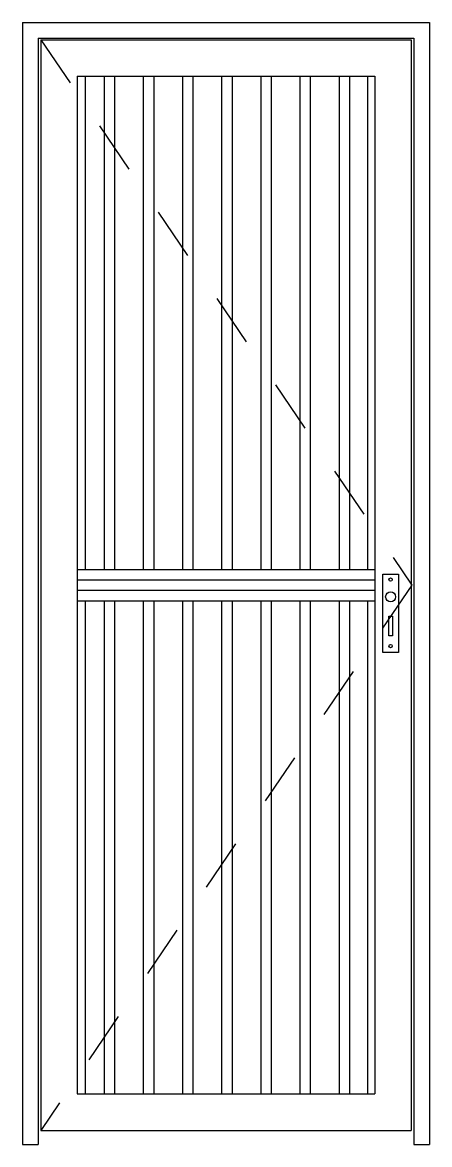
# Model space of a CAD drawing. Header units: millimetres. Extents: x 9.61 to 10.39, y 1341.03 to 1343.18.
import ezdxf

# ---------------------------------------------------------------- set-up
doc = ezdxf.new("R2010")
doc.units = ezdxf.units.MM
doc.header["$LTSCALE"] = 0.5
doc.linetypes.add('HIDDEN2', pattern=[0.1875, 0.125, -0.0625])
doc.layers.add('Gravia_Portas', color=1, linetype='Continuous')
doc.layers.add('Gravia_Portas_hidden2', color=1, linetype='HIDDEN2')

msp = doc.modelspace()

# ---------------------------------------------------------------- linework, layer by layer
at = {"layer": 'Gravia_Portas', "color": 2}
for p, q in [((9.613, 1343.1839), (10.393, 1343.1839)), ((9.613, 1343.1839), (9.613, 1341.0339)), ((10.393, 1343.1839), (10.393, 1341.0339))]:
    msp.add_line(p, q, dxfattribs=at)
at = {"layer": 'Gravia_Portas'}
for p, q in [((9.643, 1343.1539), (10.363, 1343.1539)), ((9.643, 1343.1539), (9.643, 1341.0339)), ((9.648, 1343.1509), (10.358, 1343.1509)), ((9.648, 1343.1509), (9.648, 1341.0609)), ((10.358, 1343.1509), (10.358, 1341.0609)), ((10.363, 1343.1539), (10.363, 1341.0339)), ((9.718, 1343.0809), (10.288, 1343.0809)), ((9.718, 1343.0809), (9.718, 1341.1309)), ((9.718, 1343.0809), (9.718, 1341.1309)), ((9.733, 1343.0809), (9.733, 1342.1359)), ((9.7695, 1343.0809), (9.7695, 1342.1359)), ((9.7895, 1343.0809), (9.7895, 1342.1359)), ((9.8445, 1343.0809), (9.8445, 1342.1359)), ((9.8645, 1343.0809), (9.8645, 1342.1359)), ((9.9195, 1343.0809), (9.9195, 1342.1359)), ((9.9395, 1343.0809), (9.9395, 1342.1359)), ((9.9945, 1343.0809), (9.9945, 1342.1359)), ((10.0145, 1343.0809), (10.0145, 1342.1359)), ((10.0695, 1343.0809), (10.0695, 1342.1359)), ((10.0895, 1343.0809), (10.0895, 1342.1359)), ((10.1445, 1343.0809), (10.1445, 1342.1359)), ((10.1645, 1343.0809), (10.1645, 1342.1359)), ((10.2195, 1343.0809), (10.2195, 1342.1359)), ((10.2395, 1343.0809), (10.2395, 1342.1359)), ((10.274, 1343.0809), (10.274, 1342.1359)), ((10.288, 1343.0809), (10.288, 1341.1309)), ((9.718, 1342.1359), (10.288, 1342.1359)), ((10.3033, 1342.1269), (10.3333, 1342.1269)), ((10.3033, 1341.9769), (10.3033, 1342.1269)), ((10.3333, 1342.1269), (10.3333, 1341.9769)), ((9.718, 1342.1159), (10.288, 1342.1159)), ((9.718, 1342.0959), (10.288, 1342.0959)), ((9.718, 1342.0759), (10.288, 1342.0759)), ((9.733, 1342.0759), (9.733, 1341.1309)), ((9.7695, 1342.0759), (9.7695, 1341.1309)), ((9.7895, 1342.0759), (9.7895, 1341.1309)), ((9.8445, 1342.0759), (9.8445, 1341.1309)), ((9.8645, 1342.0759), (9.8645, 1341.1309)), ((9.9195, 1342.0759), (9.9195, 1341.1309)), ((9.9395, 1342.0759), (9.9395, 1341.1309)), ((9.9945, 1342.0759), (9.9945, 1341.1309)), ((10.0145, 1342.0759), (10.0145, 1341.1309)), ((10.0695, 1342.0759), (10.0695, 1341.1309)), ((10.0895, 1342.0759), (10.0895, 1341.1309)), ((10.1445, 1342.0759), (10.1445, 1341.1309)), ((10.1645, 1342.0759), (10.1645, 1341.1309)), ((10.2195, 1342.0759), (10.2195, 1341.1309)), ((10.2395, 1342.0759), (10.2395, 1341.1309)), ((10.274, 1342.0759), (10.274, 1341.1309)), ((10.3149, 1342.0088), (10.3149, 1342.0463)), ((10.3149, 1342.0463), (10.3217, 1342.0463)), ((10.3217, 1342.0463), (10.3217, 1342.0088)), ((10.3217, 1342.0088), (10.3149, 1342.0088)), ((10.3333, 1341.9769), (10.3033, 1341.9769)), ((9.718, 1341.1309), (10.288, 1341.1309)), ((9.648, 1341.0609), (10.358, 1341.0609)), ((9.613, 1341.0339), (9.643, 1341.0339)), ((10.363, 1341.0339), (10.393, 1341.0339))]:
    msp.add_line(p, q, dxfattribs=at)
for centre, radius in [((10.3182, 1342.1163), 0.00318), ((10.3184, 1342.0834), 0.00955), ((10.3182, 1341.989), 0.00318)]:
    msp.add_circle(centre, radius, dxfattribs=at)
at = {"layer": 'Gravia_Portas_hidden2'}
for p, q in [((9.648, 1343.1509), (10.359, 1342.1059)), ((10.359, 1342.1059), (9.648, 1341.0609))]:
    msp.add_line(p, q, dxfattribs=at)

doc.saveas('drawing.dxf')
